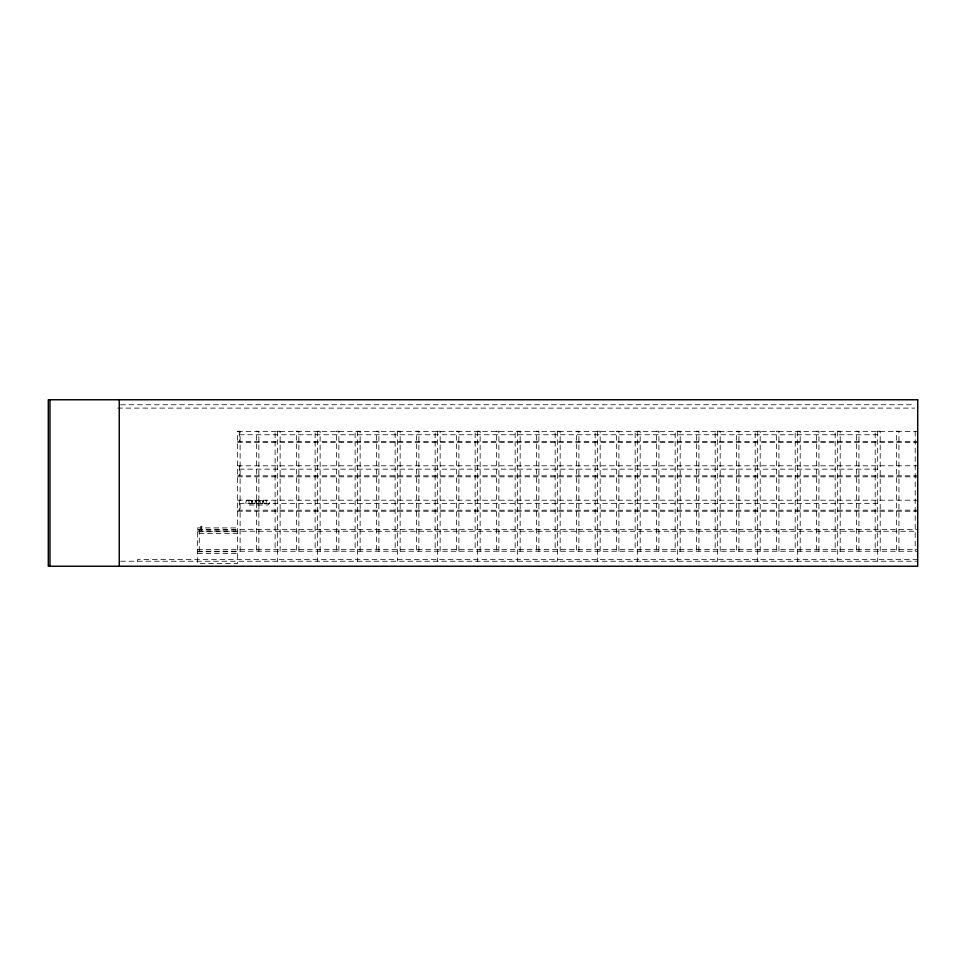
<?xml version="1.0" encoding="UTF-8"?>
<svg xmlns="http://www.w3.org/2000/svg" width="966" height="966" viewBox="0 0 966 966"><rect width="100%" height="100%" fill="white"/><g stroke="black" fill="none" stroke-linecap="round" stroke-linejoin="round"><path stroke-width="0.72" stroke-dasharray="4.83 3.62" d="M249.325 503.781L251.148 503.781L251.715 500.581M255.422 500.581L254.915 503.697M256.714 503.793L258.526 503.781L259.105 500.581M262.8 500.581L262.293 503.697M264.092 503.781L265.904 503.781L266.471 500.581M120.605 404.766L914.681 404.766M117.586 408.099L914.681 408.099M237.612 431.428L917.7 431.428M239.278 434.76L877.696 434.76M237.612 441.438L917.7 441.438M237.612 442.476L917.7 442.476M237.612 465.805L917.7 465.805M239.278 469.15L877.696 469.15M237.612 475.815L917.7 475.815M237.612 476.854L917.7 476.854M237.612 500.195L917.7 500.195M248.419 500.581L266.797 500.581M239.278 503.528L877.696 503.528M252.935 503.697L254.855 503.697M260.325 503.697L262.233 503.697M237.612 510.193L917.7 510.193M237.612 511.231L917.7 511.231M201.037 526.651L201.773 526.651M201.037 526.856L201.773 526.856M201.037 528.837L201.773 528.837M201.037 529.042L201.773 529.042M197.607 529.573L917.7 529.573M197.607 530.092L235.946 530.092L235.946 531.759M199.274 531.24L917.7 531.24M197.607 531.759L237.612 531.759M199.274 533.425L239.278 533.425M197.607 549.569L917.7 549.569M197.607 551.236L917.7 551.236M197.607 551.755L237.612 551.755M197.607 553.421L237.612 553.421M917.7 559.568L137.595 559.568L137.595 561.234M120.605 561.234L917.7 561.234M263.501 500.581L263.996 503.697M259.83 500.581L260.325 503.781M256.123 500.581L256.618 503.697M252.44 500.581L252.935 503.781M248.745 500.581L249.24 503.697M915.2 431.222L915.2 551.236M898.948 551.236L898.948 431.222L896.448 431.222L896.448 551.236M880.195 551.236L880.195 431.222L875.196 431.222L875.196 551.236M877.696 431.222L877.696 561.234M858.943 551.236L858.943 431.222L856.444 431.222L856.444 551.236M840.191 551.236L840.191 431.222L835.192 431.222L835.192 551.236M837.691 431.222L837.691 561.234M818.939 551.236L818.939 431.222L816.439 431.222L816.439 551.236M800.186 551.236L800.186 431.222L795.187 431.222L795.187 551.236M797.687 431.222L797.687 561.234M778.934 551.236L778.934 431.222L776.435 431.222L776.435 551.236M760.182 551.236L760.182 431.222L755.183 431.222L755.183 551.236M757.682 431.222L757.682 561.234M738.93 551.236L738.93 431.222L736.43 431.222L736.43 551.236M720.177 551.236L720.177 431.222L715.178 431.222L715.178 551.236M717.678 431.222L717.678 561.234M698.925 551.236L698.925 431.222L696.426 431.222L696.426 551.236M680.173 551.236L680.173 431.222L675.162 431.222L675.162 551.236M677.673 431.222L677.673 561.234M658.921 551.236L658.921 431.222L656.409 431.222L656.409 551.236M640.168 551.236L640.168 431.222L635.157 431.222L635.157 551.236M637.657 431.222L637.657 561.234M618.904 551.236L618.904 431.222L616.405 431.222L616.405 551.236M600.152 551.236L600.152 431.222L595.153 431.222L595.153 551.236M597.652 431.222L597.652 561.234M578.9 551.236L578.9 431.222L576.4 431.222L576.4 551.236M560.147 551.236L560.147 431.222L555.148 431.222L555.148 551.236M557.648 431.222L557.648 561.234M538.895 551.236L538.895 431.222L536.396 431.222L536.396 551.236M520.143 551.236L520.143 431.222L515.144 431.222L515.144 551.236M517.643 431.222L517.643 561.234M498.891 551.236L498.891 431.222L496.391 431.222L496.391 551.236M480.138 551.236L480.138 431.222L475.139 431.222L475.139 551.236M477.639 431.222L477.639 561.234M458.886 551.236L458.886 431.222L456.387 431.222L456.387 551.236M440.134 551.236L440.134 431.222L435.135 431.222L435.135 551.236M437.634 431.222L437.634 561.234M418.882 551.236L418.882 431.222L416.382 431.222L416.382 551.236M400.129 551.236L400.129 431.222L395.13 431.222L395.13 551.236M397.63 431.222L397.63 561.234M378.877 551.236L378.877 431.222L376.378 431.222L376.378 551.236M360.125 551.236L360.125 431.222L355.126 431.222L355.126 551.236M357.625 431.222L357.625 561.234M338.873 551.236L338.873 431.222L336.373 431.222L336.373 551.236M320.12 551.236L320.12 431.222L315.121 431.222L315.121 551.236M317.621 431.222L317.621 561.234M298.868 551.236L298.868 431.222L296.369 431.222L296.369 551.236M280.116 551.236L280.116 431.222L275.117 431.222L275.117 551.236M277.616 431.222L277.616 561.234M258.864 551.236L258.864 431.222L256.364 431.222L256.364 551.236M240.111 551.236L240.111 431.222L237.612 431.222L237.612 563.42L197.607 563.42L197.607 527.907L235.946 527.907L235.946 529.573M239.278 431.428L239.278 441.438M239.278 465.805L239.278 475.815M239.278 500.195L239.278 510.193M201.773 527.907L201.773 526.241L201.037 526.241L201.037 527.907M201.773 530.092L201.773 528.426L201.037 528.426L201.037 530.092M199.274 529.573L199.274 551.755M248.274 500.195A2.415 2.415 0 0 0 245.859 502.61A2.415 2.415 0 0 0 248.274 505.025L266.942 505.025A2.415 2.415 0 0 0 269.369 502.61A2.415 2.415 0 0 0 266.942 500.195M251.728 501.535L252.537 501.752L251.728 501.535M255.374 501.535L256.183 501.752L255.374 501.535M259.021 501.535L259.83 501.752L259.021 501.535M262.776 501.535L263.573 501.752L262.776 501.535"/><path stroke-width="1.45" d="M119.253 399.755L119.253 566.245M49.966 399.755L49.966 566.245M917.7 399.755L48.3 399.755L48.3 566.245L917.7 566.245L917.7 399.755"/></g></svg>
